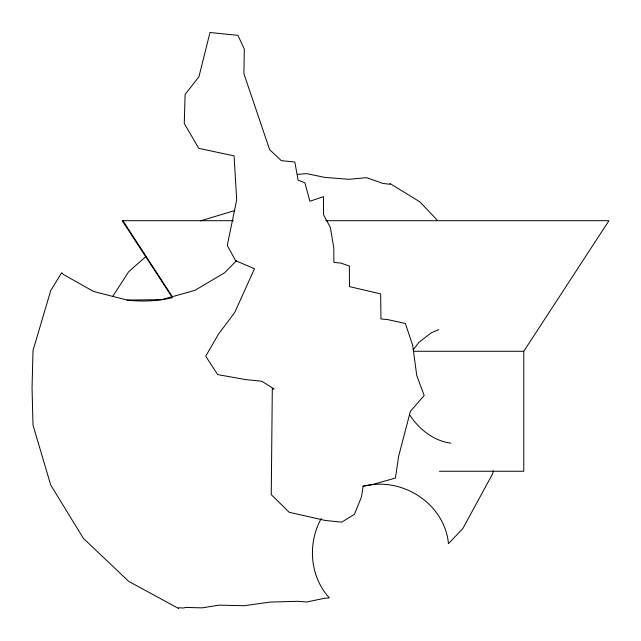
<?xml version="1.0" encoding="UTF-8"?>
<svg xmlns="http://www.w3.org/2000/svg" width="641" height="641" viewBox="0 0 641 641"><rect width="100%" height="100%" fill="white"/><g stroke="black" fill="none" stroke-linecap="round" stroke-linejoin="round"><path stroke-width="0.96" d="M493.378 470.75L492.673 473.667L462.85 528.537L448.46 543.688C444.654 503.425 401.546 475.926 363.046 486.447M321.269 518.505C307.311 543.376 309.795 576.692 329.37 597.885L324.731 598.253L306.662 602.011L297.833 601.29L270.005 602.099L244.229 605.713L219.118 605.144L202.075 607.86L185.69 607.436L183.502 607.997L178.583 607.78L178.599 608.493L128.625 581.323L83.338 538.312L50.727 485.037L33.012 425.143L32.05 387.821L33.012 350.499L50.727 290.597L61.656 272.745L63.499 274.54L93.602 291.487L127.062 300.06L161.612 299.684L194.88 290.381L224.606 272.778L236.665 260.454M112.736 296.39L128.625 271.808L145.691 256.696M439.422 471.263L523.777 471.263L523.777 351.276L608.95 220.704L325.676 220.704M413.116 349.946L419.078 342.182L431.505 332.647L438.732 329.65M200.577 220.841L234.742 210.569M297.833 174.352L306.662 173.631L324.731 177.381L348.872 179.32L366.564 177.661L382.613 183.358L389.904 184.296L389.928 183.502L419.831 201.811L437.587 220.504M233.468 220.704L122.231 220.704L171.916 296.871M413.549 351.276L523.777 351.276M450.823 443.187C433.54 440.824 418.709 429.093 409.543 414.599M122.896 220.704L172.445 296.871M172.285 297.712A132.334 132.334 0 0 1 127.062 300.06M272.305 388.767L271.255 494.636L289.211 512.287L325.428 520.492L341.741 522.143L354.377 514.346L361.468 497.015L363.183 485.966L372.157 484.644L395.401 478.066L398.662 456.2L410.36 411.402L424.174 395.505L416.746 375.434L412.684 345.275L405.344 323.489L387.909 319.635L380.954 318.93L380.658 293.907L349.481 286.615L349.361 266.007L340.748 263.082L333.865 262.385L333.825 248.083L330.363 227.443L323.521 214.655L323.513 196.635L309.915 201.25L304.876 182.805L298.105 180.137L294.82 162.013L281.327 160.651L269.621 149.641L243.9 73.659L244.309 49.117L237.947 35.343L209.992 32.507L198.942 76.728L185.105 94.475L184.263 123.417L198.758 148.351L234.085 155.867L236.689 199.848L227.267 245.455L235.608 260.655L254.493 268.739L234.694 312.512L218.525 334.081L205.729 356.22L217.684 374.608L245.888 379.616L261.776 381.227L274.076 388.943L272.305 388.767"/></g></svg>
